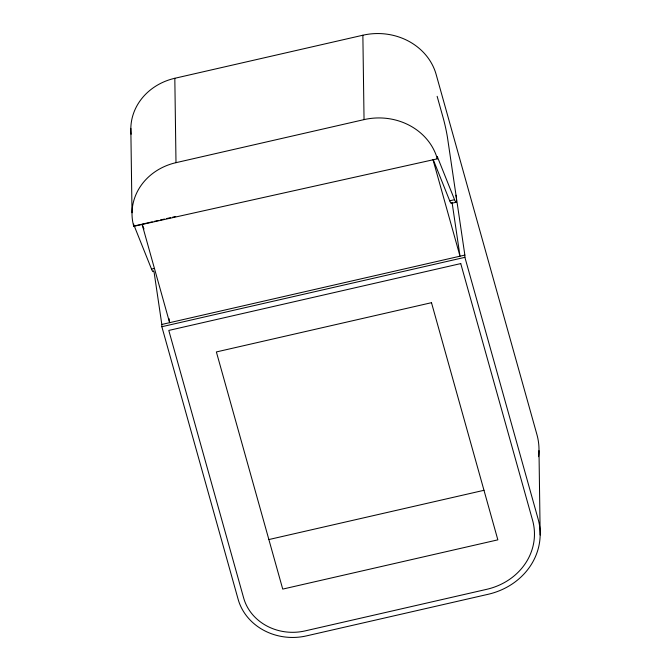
<?xml version="1.0" encoding="UTF-8"?>
<svg xmlns="http://www.w3.org/2000/svg" width="671" height="671" viewBox="0 0 671 671"><rect width="100%" height="100%" fill="white"/><g stroke="black" fill="none" stroke-linecap="round" stroke-linejoin="round"><path stroke-width="1.01" d="M131.097 134.225A58.192 52.346 -0.8 0 1 174.821 78.281L362.868 35.227A60.382 54.317 -0.8 0 1 436.15 74.456L536.917 434.548A68.912 61.984 -0.8 0 1 538.553 456.691M437.333 158.842L133.764 226.32A58.192 52.346 -0.8 0 1 175.995 162.667L364.043 119.614A60.382 54.317 -0.8 0 1 437.333 158.842L437.299 156.586L454.552 199.698L449.713 200.805L433.223 159.614M141.078 224.408L134.267 225.968L151.52 269.079A17.966 1.82 77.1 0 0 153.458 270.79M169 318.549L169.612 322.684L142.051 224.189L152.242 221.849M154.28 221.388L158.356 220.449M160.394 219.987L164.47 219.056M166.509 218.587L170.585 217.656M172.623 217.186L175.676 216.49M151.52 269.079L154.439 268.408M451.39 203.338L456.23 202.231M464.86 255.081L464.894 257.337L538.092 518.935A68.912 61.984 -0.8 0 1 488.077 594.305L306.462 635.89A56.297 50.644 -0.8 0 1 238.138 599.312L161.854 326.718L161.828 324.462L464.86 255.081L447.649 138.671A21.12 2.139 77.1 0 0 442.986 117.215L437.14 96.322M161.854 326.718L464.894 257.337M268.87 539.551L483.984 490.3M142.051 224.189L143.971 228.979M433.013 159.706L460.012 256.188L452.078 202.474M154.036 271.78L161.828 324.462M538.989 450.618L540.172 535.005M362.868 35.227L364.043 119.614M174.821 78.281L175.995 162.667M133.73 224.064L133.764 226.32M130.828 128.362L132.011 212.749M456.003 195.169A17.966 1.82 77.1 0 1 454.552 199.698M451.549 203.061A17.966 1.82 77.1 0 1 449.713 200.805M460.751 263.586L168.79 330.434L243.674 598.046A50.585 45.511 -0.8 0 0 305.07 630.908L486.685 589.331A63.2 56.85 -0.8 0 0 532.556 520.201L460.751 263.586M431.487 302.688L216.372 351.94L282.734 589.096L497.848 539.845L431.487 302.688"/></g></svg>
